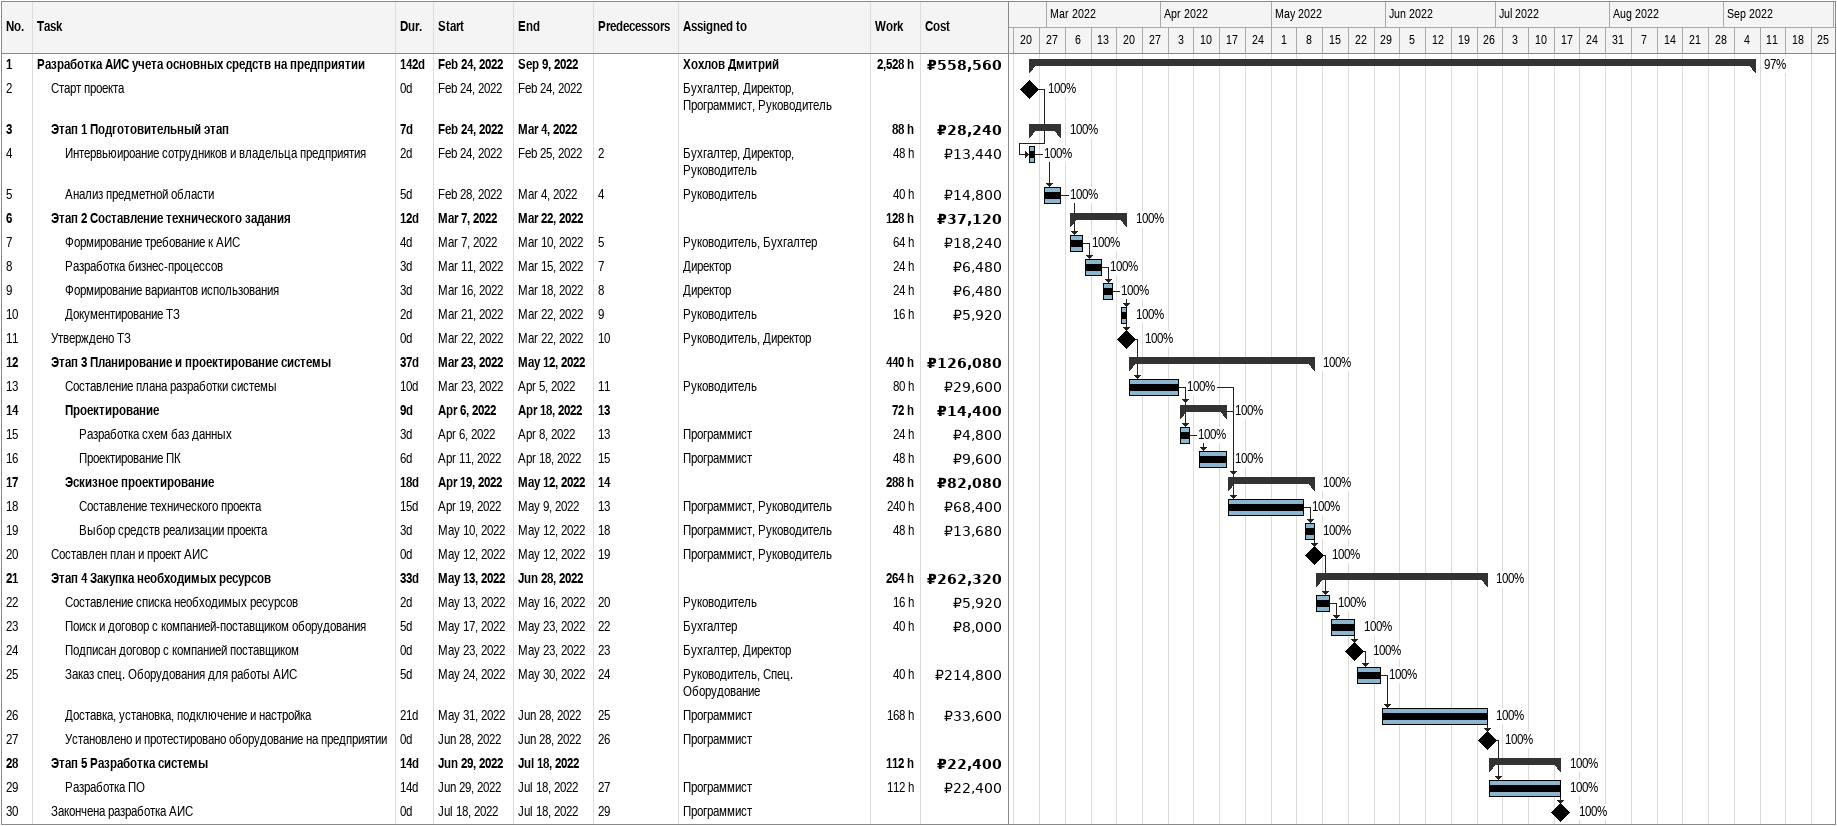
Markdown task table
| ID | Level | Task | Duration | Start | Finish | Predecessors | Resources | % complete | Work (h) | Cost (₽) |
|---|---|---|---|---|---|---|---|---|---|---|
| 1 | 1 | **Разработка АИС учета основных средств на предприятии** | 142d | 2022-02-24 | 2022-09-09 |  | Хохлов Дмитрий | 97 | 2528 | 558560 |
| 2 | 2 | Старт проекта | 0d | 2022-02-24 | 2022-02-24 |  | Бухгалтер, Директор, Программист, Руководитель | 100 |  |  |
| 3 | 2 | **Этап 1 Подготовительный этап** | 7d | 2022-02-24 | 2022-03-04 |  |  | 100 | 88 | 28240 |
| 4 | 3 | Интервьюироание сотрудников и владельца предприятия | 2d | 2022-02-24 | 2022-02-25 | 2 | Бухгалтер, Директор, Руководитель | 100 | 48 | 13440 |
| 5 | 3 | Анализ предметной области | 5d | 2022-02-28 | 2022-03-04 | 4 | Руководитель | 100 | 40 | 14800 |
| 6 | 2 | **Этап 2 Составление технического задания** | 12d | 2022-03-07 | 2022-03-22 |  |  | 100 | 128 | 37120 |
| 7 | 3 | Формирование требование к АИС | 4d | 2022-03-07 | 2022-03-10 | 5 | Руководитель, Бухгалтер | 100 | 64 | 18240 |
| 8 | 3 | Разработка бизнес-процессов | 3d | 2022-03-11 | 2022-03-15 | 7 | Директор | 100 | 24 | 6480 |
| 9 | 3 | Формирование вариантов использования | 3d | 2022-03-16 | 2022-03-18 | 8 | Директор | 100 | 24 | 6480 |
| 10 | 3 | Документирование ТЗ | 2d | 2022-03-21 | 2022-03-22 | 9 | Руководитель | 100 | 16 | 5920 |
| 11 | 2 | Утверждено ТЗ | 0d | 2022-03-22 | 2022-03-22 | 10 | Руководитель, Директор | 100 |  |  |
| 12 | 2 | **Этап 3 Планирование и проектирование системы** | 37d | 2022-03-23 | 2022-05-12 |  |  | 100 | 440 | 126080 |
| 13 | 3 | Составление плана разработки системы | 10d | 2022-03-23 | 2022-04-05 | 11 | Руководитель | 100 | 80 | 29600 |
| 14 | 3 | **Проектирование** | 9d | 2022-04-06 | 2022-04-18 | 13 |  | 100 | 72 | 14400 |
| 15 | 4 | Разработка схем баз данных | 3d | 2022-04-06 | 2022-04-08 | 13 | Программист | 100 | 24 | 4800 |
| 16 | 4 | Проектирование ПК | 6d | 2022-04-11 | 2022-04-18 | 15 | Программист | 100 | 48 | 9600 |
| 17 | 3 | **Эскизное проектирование** | 18d | 2022-04-19 | 2022-05-12 | 14 |  | 100 | 288 | 82080 |
| 18 | 4 | Составление технического проекта | 15d | 2022-04-19 | 2022-05-09 | 13 | Программист, Руководитель | 100 | 240 | 68400 |
| 19 | 4 | Выбор средств реализации проекта | 3d | 2022-05-10 | 2022-05-12 | 18 | Программист, Руководитель | 100 | 48 | 13680 |
| 20 | 2 | Составлен план и проект АИС | 0d | 2022-05-12 | 2022-05-12 | 19 | Программист, Руководитель | 100 |  |  |
| 21 | 2 | **Этап 4 Закупка необходимых ресурсов** | 33d | 2022-05-13 | 2022-06-28 |  |  | 100 | 264 | 262320 |
| 22 | 3 | Составление списка необходимых ресурсов | 2d | 2022-05-13 | 2022-05-16 | 20 | Руководитель | 100 | 16 | 5920 |
| 23 | 3 | Поиск и договор с компанией-поставщиком оборудования | 5d | 2022-05-17 | 2022-05-23 | 22 | Бухгалтер | 100 | 40 | 8000 |
| 24 | 3 | Подписан договор с компанией поставщиком | 0d | 2022-05-23 | 2022-05-23 | 23 | Бухгалтер, Директор | 100 |  |  |
| 25 | 3 | Заказ спец. Оборудования для работы АИС | 5d | 2022-05-24 | 2022-05-30 | 24 | Руководитель, Спец. Оборудование | 100 | 40 | 214800 |
| 26 | 3 | Доставка, установка, подключение и настройка | 21d | 2022-05-31 | 2022-06-28 | 25 | Программист | 100 | 168 | 33600 |
| 27 | 3 | Установлено и протестировано оборудование на предприятии | 0d | 2022-06-28 | 2022-06-28 | 26 | Программист | 100 |  |  |
| 28 | 2 | **Этап 5 Разработка системы** | 14d | 2022-06-29 | 2022-07-18 |  |  | 100 | 112 | 22400 |
| 29 | 3 | Разработка ПО | 14d | 2022-06-29 | 2022-07-18 | 27 | Программист | 100 | 112 | 22400 |
| 30 | 2 | Закончена разработка АИС | 0d | 2022-07-18 | 2022-07-18 | 29 | Программист | 100 |  |  |
